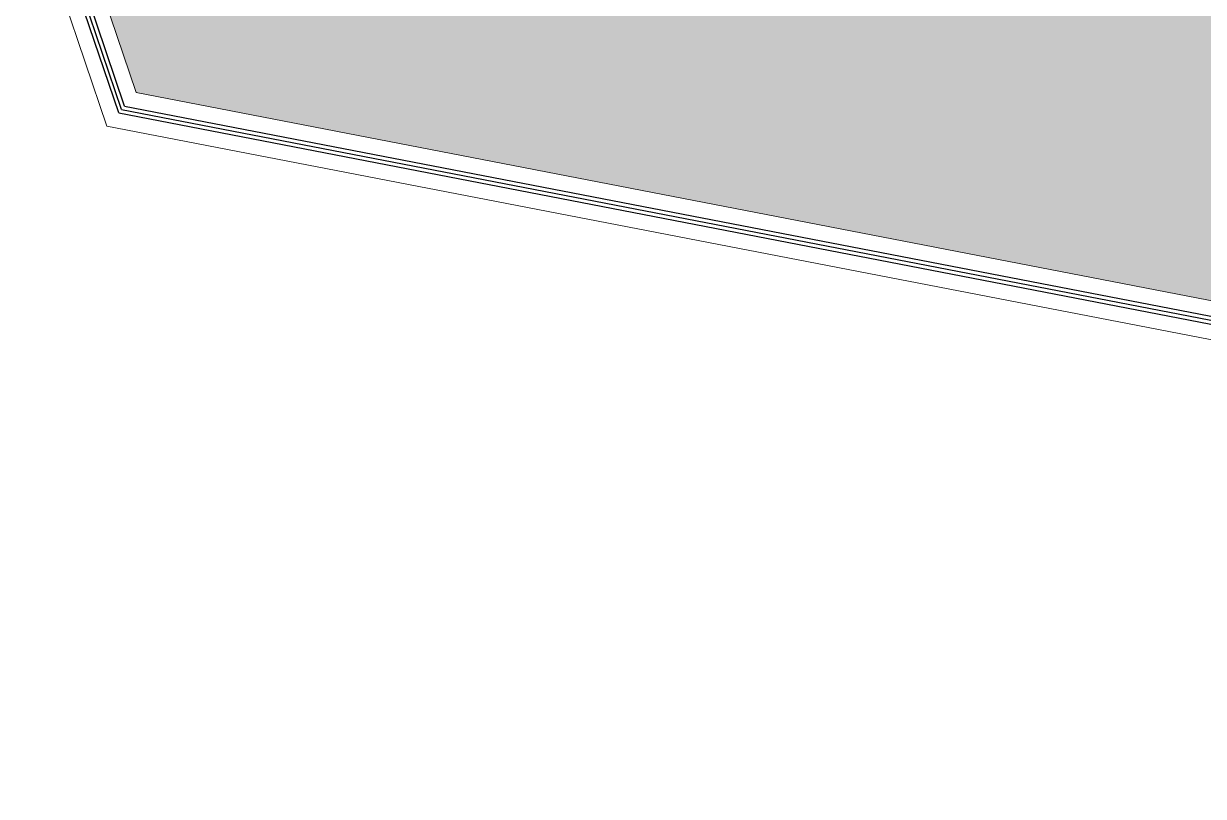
# Model space of a CAD drawing. Header units: inches. Extents: x -13956017 to 293115509, y -946740 to -305538.
# Drawn here: x 1217226.5 to 1217533.1, y -918002.4 to -917801.5 of the extents above; entities that cross this region are included whole.
import ezdxf

# ---------------------------------------------------------------- set-up
doc = ezdxf.new("R2010")
doc.units = ezdxf.units.IN
doc.header["$LTSCALE"] = 6
doc.layers.add('W', color=250, linetype='Continuous', lineweight=5)
doc.layers.add('WAL', color=7, linetype='Continuous')
doc.layers.add('WID', color=4, linetype='Continuous')

msp = doc.modelspace()

# ---------------------------------------------------------------- hatches: boundary and pattern name
at = {"layer": 'WAL', "lineweight": 9, "ltscale": 100, "true_color": 0x9c859f}
h = msp.add_hatch(color=252, dxfattribs=at)
h.dxf.hatch_style = 1
h.paths.add_polyline_path([(1217683.491550797, -917607.8679185706), (1217690.428474566, -917610.2991085491), (1217691.390322891, -917605.3308667366), (1217728.589114903, -917618.3751195378), (1217727.628564375, -917623.336657837), (1217748.613230421, -917630.6911728199), (1217730.102901492, -917726.3027030475), (1217668.347573331, -917714.3469124145), (1217667.397222721, -917719.2557650048), (1217637.9441072, -917713.5536613466), (1217638.89445781, -917708.6448087577), (1217633.985605224, -917707.6944581479), (1217599.476324094, -917885.9454869856), (1217255.751130939, -917819.4005172376), (1217235.952078838, -917760.9809342508)])

# ---------------------------------------------------------------- linework, layer by layer
at = {"layer": 'W', "ltscale": 10}
for p, q in [((1217255.751130939, -917819.4005172376, 3969.120557741949), (1217235.952078838, -917760.9809342508, 3969.120557741948)), ((1217248.145443202, -917828.1137407998, 3969.120557741949), (1217226.481213219, -917764.1907168655, 3969.120557741948)), ((1217255.751130939, -917819.4005172376, 3969.120557741949), (1217929.815785923, -917949.8989880148, 3969.120557741949)), ((1217248.145443202, -917828.1137407998, 3969.120557741949), (1218161.591440281, -918004.9562808662, 3969.120557741949))]:
    msp.add_line(p, q, dxfattribs=at)
at = {"layer": 'WID', "ltscale": 10}
for p, q in [((1217252.708855845, -917822.8858066627, 3969.120557741949), (1217232.16373259, -917762.2648472966, 3969.120557741948)), ((1217251.187718297, -917824.6284513746, 3969.120557741949), (1217230.269559467, -917762.9068038195, 3969.120557741948)), ((1217251.948287071, -917823.7571290188, 3969.120557741948), (1217231.216646028, -917762.585825558, 3969.120557741948)), ((1217252.708855845, -917822.8858066627, 3969.120557741949), (1218158.583357758, -917998.2625102795, 3969.120557741949)), ((1217251.187718297, -917824.6284513746, 3969.120557741949), (1218159.586051933, -918000.4937671416, 3969.120557741949)), ((1217251.948287071, -917823.7571290188, 3969.120557741947), (1218159.084704846, -917999.3781387105, 3969.120557741948))]:
    msp.add_line(p, q, dxfattribs=at)

doc.saveas('drawing.dxf')
